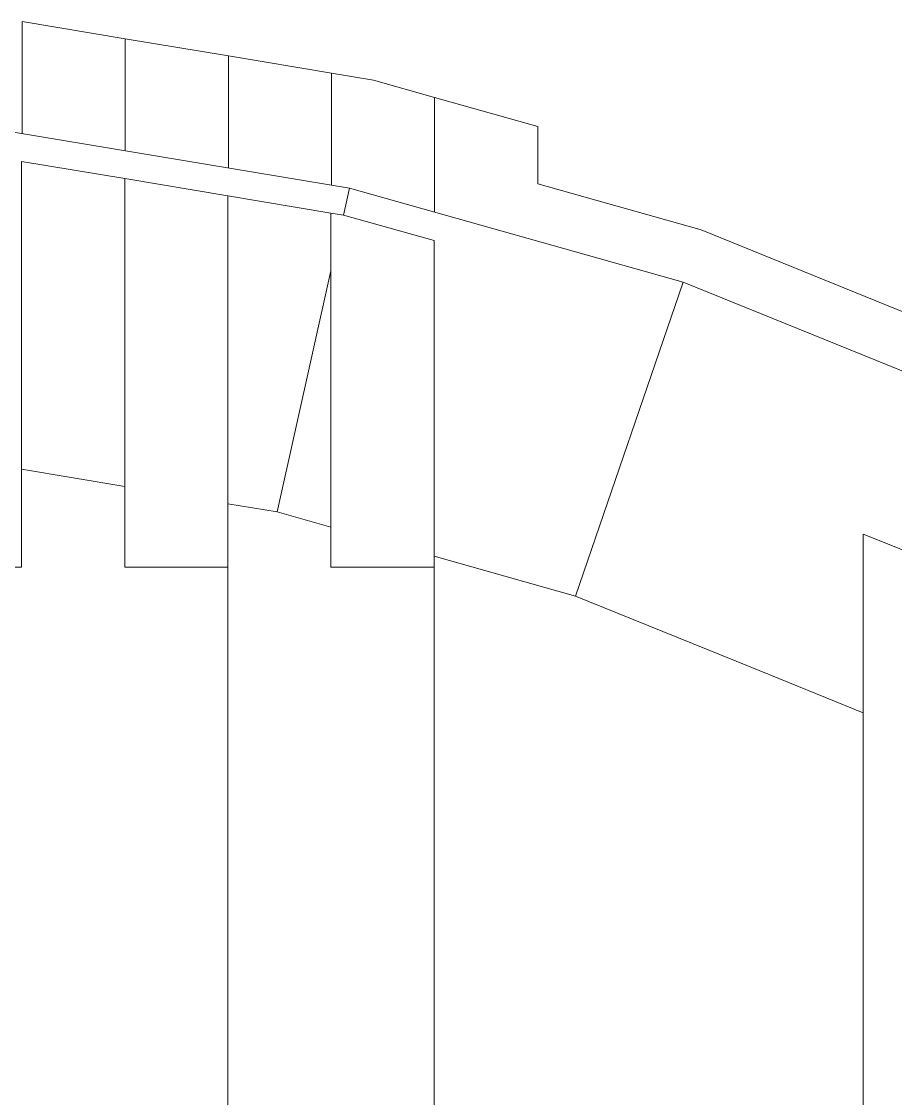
# Model space of a CAD drawing. Header units: inches. Extents: x -827 to 154, y -802 to 207.
# Drawn here: x -109.794 to -108.805, y -165.004 to -163.785 of the extents above; entities that cross this region are included whole.
import ezdxf

# ---------------------------------------------------------------- set-up
doc = ezdxf.new("R2010")
doc.units = ezdxf.units.IN
doc.header["$MEASUREMENT"] = 0
doc.layers.add('Layer0', color=7, linetype='Continuous', lineweight=9)
doc.layers.add('Shop_Sabre_RC-8_CNC_Router_skp', color=8, linetype='Continuous', lineweight=9)

# ---------------------------------------------------------------- blocks, each defined once
blk = doc.blocks.new('Shop_Sabre_RC-8_CNC_Router_skp_102-402841-Level 1')
at = {"layer": 'Layer0'}
for p, q in [((1.7964, 4.1819), (1.7964, 0.5685)), ((1.5631, 4.1224), (1.5631, 0.628)), ((1.5631, 0.6403), (1.5631, 4.1101)), ((1.5631, 4.1101), (1.5631, 0.628)), ((1.7964, 0.6403), (1.7964, 4.1101)), ((1.7964, 4.1101), (1.7964, 0.5685)), ((1.0778, 1.2821), (1.0778, 0.8051)), ((1.0778, 0.8051), (1.0778, 1.2821)), ((1.0778, 0.8051), (1.2055, 0.7533)), ((1.0778, 0.8051), (1.0778, 0.6028)), ((1.0778, 0.8051), (1.2055, 0.7533)), ((1.0778, 0.6028), (1.0778, 0.8051)), ((1.2055, 0.7533), (1.0778, 0.8051)), ((1.2055, 0.7533), (1.4031, 0.6732)), ((1.2055, 0.7533), (1.4031, 0.6732)), ((1.2055, 0.7533), (1.4031, 0.6732)), ((1.2813, 0.3179), (1.4031, 0.6732)), ((1.2813, 0.3179), (1.4031, 0.6732)), ((1.4031, 0.6732), (1.5631, 0.628)), ((1.4031, 0.6732), (1.5631, 0.628)), ((0.9978, 0.6352), (1.0778, 0.6028)), ((0.9978, 0.6352), (1.0778, 0.6028)), ((1.5631, 0.628), (1.5631, 0.6403)), ((1.6798, 0.6403), (1.5631, 0.6403)), ((1.5631, 0.6403), (1.5631, 0.628)), ((1.6798, 0.6403), (1.5631, 0.6403)), ((1.6798, 0.6403), (1.6798, 0.595)), ((1.6798, 0.595), (1.6798, 0.6403)), ((1.9131, 0.6403), (1.7964, 0.6403)), ((1.7964, 0.6403), (1.7964, 0.5685)), ((1.7964, 0.5685), (1.7964, 0.6403)), ((1.9131, 0.6403), (1.7964, 0.6403)), ((1.9131, 0.6403), (1.9131, 0.5491)), ((1.9131, 0.5491), (1.9131, 0.6403)), ((2.1464, 0.6403), (2.0298, 0.6403)), ((2.0298, 0.5296), (2.0298, 0.6403)), ((1.5631, 0.628), (1.5631, 0.2708)), ((1.5631, 0.2708), (1.5631, 0.628)), ((1.6798, 0.595), (1.7408, 0.5778)), ((1.7408, 0.5778), (1.6798, 0.595)), ((1.6798, 0.595), (1.6798, 0.305)), ((1.6798, 0.305), (1.6798, 0.595)), ((1.7408, 0.5778), (1.6798, 0.305)), ((1.6798, 0.305), (1.7408, 0.5778)), ((1.7408, 0.5778), (1.7964, 0.5685)), ((1.7408, 0.5778), (1.7964, 0.5685)), ((1.7964, 0.5685), (1.7964, 0.22)), ((1.7964, 0.22), (1.7964, 0.5685)), ((1.9131, 0.5491), (2.0298, 0.5296)), ((1.9131, 0.5491), (1.9131, 0.2006)), ((2.0298, 0.5296), (1.9131, 0.5491)), ((1.9131, 0.2006), (1.9131, 0.5491)), ((2.0298, 0.5296), (2.0298, 0.1811)), ((2.0298, 0.5296), (2.0298, 0.1811)), ((0.9177, 0.4654), (1.0645, 0.4058)), ((1.0645, 0.4058), (0.9177, 0.4654)), ((1.0645, 0.4058), (0.9177, 0.4654)), ((0.891, 0.4087), (1.0411, 0.3479)), ((1.0645, 0.4058), (1.2813, 0.3179)), ((1.0645, 0.4058), (1.2813, 0.3179)), ((1.2813, 0.3179), (1.0645, 0.4058)), ((1.0411, 0.3479), (1.261, 0.2587)), ((1.261, 0.2587), (1.0411, 0.3479)), ((1.2813, 0.3179), (1.6588, 0.2113)), ((1.6588, 0.2113), (1.2813, 0.3179)), ((1.2813, 0.3179), (1.6588, 0.2113)), ((1.6798, 0.305), (1.6798, 0.2395)), ((1.6798, 0.305), (1.6798, 0.2395)), ((1.5631, 0.2708), (1.6656, 0.2418)), ((1.5631, 0.2708), (1.6656, 0.2418)), ((1.261, 0.2587), (1.4458, 0.2065)), ((1.261, 0.2587), (1.4458, 0.2065)), ((1.5625, 0.2385), (1.5625, 0.1086)), ((1.5625, 0.1086), (1.5625, 0.2385)), ((1.6656, 0.2418), (1.6588, 0.2113)), ((1.6588, 0.2113), (1.6656, 0.2418)), ((1.6656, 0.2418), (1.6798, 0.2395)), ((1.6656, 0.2418), (1.6798, 0.2395)), ((1.6798, 0.2395), (1.7964, 0.22)), ((1.6798, 0.2395), (1.7964, 0.22)), ((1.7964, 0.22), (1.6798, 0.2395)), ((1.7964, 0.22), (1.9131, 0.2006)), ((1.7964, 0.22), (1.9131, 0.2006)), ((2.0458, 0.1468), (1.6588, 0.2113)), ((1.6588, 0.2113), (2.0458, 0.1468)), ((2.0458, 0.1468), (1.6588, 0.2113)), ((1.6792, 0.0812), (1.6792, 0.2079)), ((1.6792, 0.0812), (1.6792, 0.2079)), ((1.4458, 0.2065), (1.4458, 0.1415)), ((1.4458, 0.2065), (1.4458, 0.1415)), ((1.9131, 0.2006), (2.0298, 0.1811)), ((1.9131, 0.2006), (2.0298, 0.1811)), ((1.9131, 0.2006), (2.0298, 0.1811)), ((1.7958, 0.0617), (1.7958, 0.1884)), ((1.7958, 0.1884), (1.7958, 0.0617)), ((1.9125, 0.0423), (1.9125, 0.169)), ((1.9125, 0.0423), (1.9125, 0.169)), ((2.0292, 0.0228), (2.0292, 0.1495)), ((2.0292, 0.1495), (2.0292, 0.0228)), ((1.4458, 0.1415), (1.5625, 0.1086)), ((1.4458, 0.1415), (1.5625, 0.1086)), ((1.5625, 0.1086), (1.6315, 0.0891)), ((1.6315, 0.0891), (1.5625, 0.1086)), ((1.6792, 0.0812), (1.6315, 0.0891)), ((1.6792, 0.0812), (1.6315, 0.0891)), ((1.6792, 0.0812), (1.6315, 0.0891)), ((1.6792, 0.0812), (1.6315, 0.0891)), ((1.6792, 0.0812), (1.6315, 0.0891)), ((1.6315, 0.0891), (1.6792, 0.0812)), ((1.7958, 0.0617), (1.6792, 0.0812)), ((1.6792, 0.0812), (1.7958, 0.0617)), ((1.9125, 0.0423), (1.7958, 0.0617)), ((1.9125, 0.0423), (1.7958, 0.0617)), ((1.9125, 0.0423), (1.7958, 0.0617)), ((1.9125, 0.0423), (1.7958, 0.0617)), ((1.7958, 0.0617), (1.9125, 0.0423)), ((2.0292, 0.0228), (1.9125, 0.0423)), ((1.9125, 0.0423), (2.0292, 0.0228))]:
    blk.add_line(p, q, dxfattribs=at)
blk = doc.blocks.new('Shop_Sabre_RC-8_CNC_Router_skp_99-402838-Level 1')
blk.add_blockref('Shop_Sabre_RC-8_CNC_Router_skp_102-402841-Level 1', (0, 0))
blk = doc.blocks.new('Shop_Sabre_RC-8_CNC_Router_skp_97-402836-Level 1')
blk.add_blockref('Shop_Sabre_RC-8_CNC_Router_skp_99-402838-Level 1', (0, 0))
blk = doc.blocks.new('Shop_Sabre_RC-8_CNC_Router_skp_79-402818-Level 1')
blk.add_blockref('Shop_Sabre_RC-8_CNC_Router_skp_97-402836-Level 1', (1.5174, 6.2407))
blk = doc.blocks.new('Shop_Sabre_RC-8_CNC_Router_skp_1-402740-Level 1')
blk.add_blockref('Shop_Sabre_RC-8_CNC_Router_skp_79-402818-Level 1', (41.851, 24.8576))
blk = doc.blocks.new('Shop_Sabre_RC-8_CNC_Router_skp-402726-Level 1')
blk.add_blockref('Shop_Sabre_RC-8_CNC_Router_skp_1-402740-Level 1', (0, 0))

msp = doc.modelspace()

# ---------------------------------------------------------------- block references
at = {"layer": 'Shop_Sabre_RC-8_CNC_Router_skp', "color": 7, "rotation": 180}
msp.add_blockref('Shop_Sabre_RC-8_CNC_Router_skp-402726-Level 1', (-64.395614, -132.663924), dxfattribs=at)

doc.saveas('drawing.dxf')
